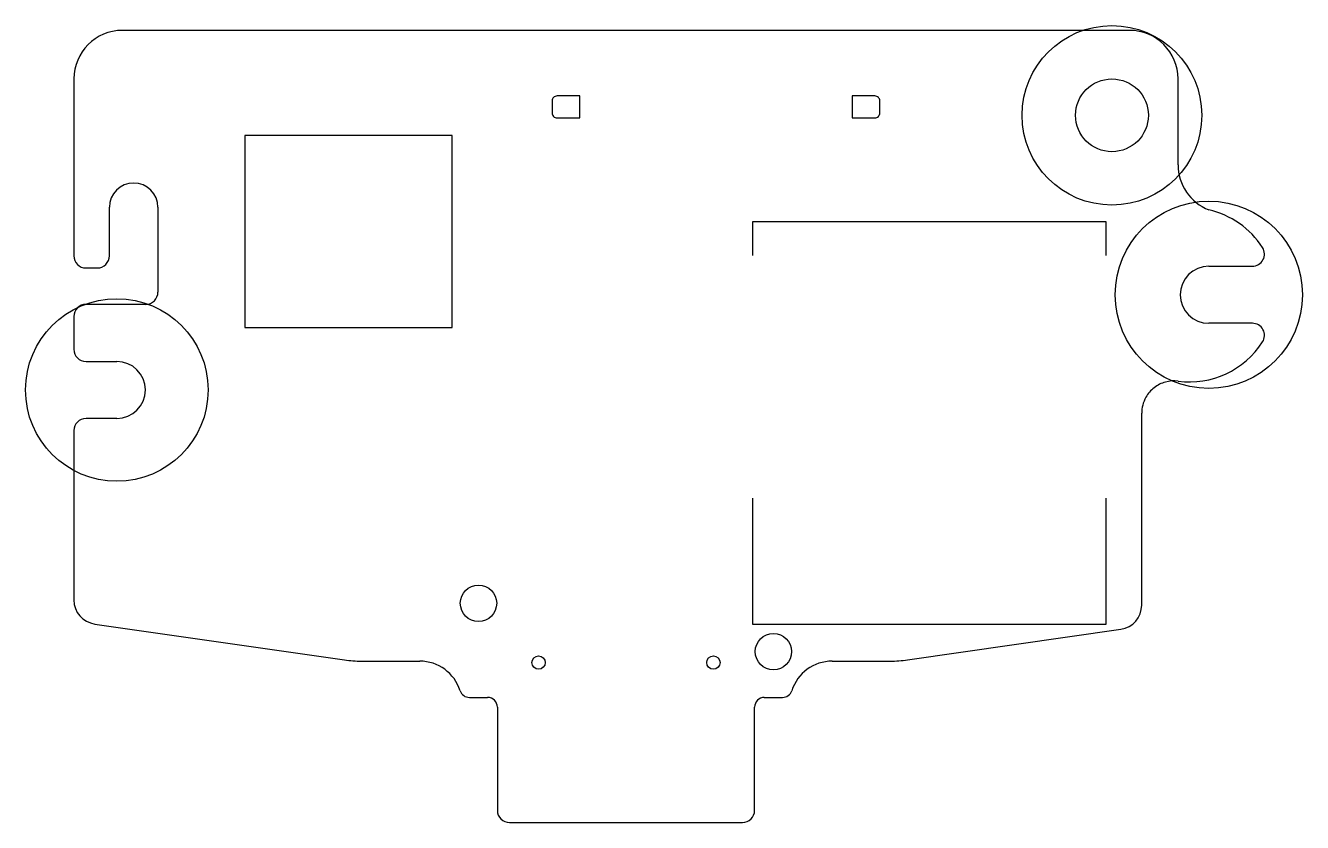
# Model space of a CAD drawing. Header units: millimetres. Extents: x -24.7 to 27.9, y -27.9 to 5.
import ezdxf

# ---------------------------------------------------------------- set-up
doc = ezdxf.new("R2010")
doc.units = ezdxf.units.MM
doc.layers.get('0').update_dxf_attribs({"linetype": 'CONTINUOUS'})

msp = doc.modelspace()

# ---------------------------------------------------------------- linework, layer by layer
for p, q in [((20.75, 4.75), (-20.75, 4.75)), ((-22.75, 2.75), (-22.75, -4.542)), ((22.75, -0.786), (22.75, 2.75)), ((-21.287, -4.542), (-21.287, -2.542)), ((-19.287, -2.542), (-19.287, -6.042)), ((5.224, -3.133), (19.774, -3.133)), ((5.224, -4.533), (5.224, -3.133)), ((19.774, -3.133), (19.774, -4.533)), ((-22.25, -5.042), (-21.787, -5.042)), ((24.017, -4.972), (25.81, -4.972)), ((-19.787, -6.542), (-22.25, -6.542)), ((-22.75, -7.042), (-22.75, -8.396)), ((25.81, -7.322), (24.017, -7.322)), ((-22.25, -8.896), (-20.98, -8.896)), ((21.25, -18.945), (21.25, -11.029)), ((-20.98, -11.246), (-22.25, -11.246)), ((-22.75, -11.746), (-22.75, -18.729)), ((5.224, -19.733), (5.224, -14.533)), ((19.774, -14.533), (19.774, -19.733)), ((-21.892, -19.719), (-11.604, -21.199)), ((19.774, -19.733), (5.224, -19.733)), ((11.604, -21.199), (20.392, -19.935)), ((-10.892, -21.25), (-8.5, -21.25)), ((8.5, -21.25), (10.892, -21.25)), ((-6.452, -22.746), (-5.7, -22.746)), ((-5.3, -23.146), (-5.3, -27.4)), ((5.3, -27.4), (5.3, -23.146)), ((5.7, -22.746), (6.452, -22.746)), ((-4.8, -27.9), (4.8, -27.9))]:
    msp.add_line(p, q)
for points in [[(-2.842, 2.047, 0.414214), (-3.042, 1.847), (-3.042, 1.347, 0.414214), (-2.842, 1.147), (-1.902, 1.147), (-1.902, 2.047)], [(10.458, 1.847, 0.414214), (10.258, 2.047), (9.318, 2.047), (9.318, 1.147), (10.258, 1.147, 0.414214), (10.458, 1.347)]]:
    msp.add_lwpolyline(points, format="xyb", close=True)
msp.add_lwpolyline([(-15.7, -7.499), (-7.162, -7.499), (-7.162, 0.417), (-15.7, 0.417)], close=True)
for centre, radius in [((20.025, 1.25), 3.701), ((20.025, 1.25), 1.5), ((24.017, -6.147), 3.858), ((-20.98, -10.071), 3.762), ((-6.077, -18.866), 0.75), ((6.077, -20.857), 0.75), ((-3.6, -21.31), 0.275), ((3.6, -21.31), 0.275)]:
    msp.add_circle(centre, radius)
for centre, radius, start, end in [((-20.75, 2.75), 2, 90, 180), ((20.75, 2.75), 2, 0, 90), ((24.75, -0.786), 2, 180, 248.5051), ((-20.287, -2.542), 1, 0, 180), ((23.211, -6.147), 3.592, 32.8056, 77.0322), ((25.81, -4.472), 0.5, -90, 32.8056), ((-22.25, -4.542), 0.5, 180, 270), ((-21.787, -4.542), 0.5, -90, 0), ((24.017, -6.147), 1.175, 90, 270), ((-19.787, -6.042), 0.5, -90, 0), ((-22.25, -7.042), 0.5, 90, 180), ((25.81, -7.822), 0.5, -32.8056, 90), ((-22.25, -8.396), 0.5, 180, 270), ((23.211, -6.147), 3.592, 262.6531, 327.1944), ((-20.98, -10.071), 1.175, -90, 90), ((-22.25, -11.746), 0.5, 90, 180), ((-21.75, -18.729), 1, 180, 261.8138), ((20.25, -18.945), 1, -81.8138, 0), ((-10.892, -16.25), 5, 261.8138, 270), ((-8.5, -23), 1.75, 17.7191, 90), ((8.5, -23), 1.75, 90, 162.2809), ((10.892, -16.25), 5, 270, 278.1862), ((-6.452, -22.346), 0.4, 197.7191, 270), ((6.452, -22.346), 0.4, 270, 342.2809), ((-5.7, -23.146), 0.4, 0, 90), ((5.7, -23.146), 0.4, 90, 180), ((-4.8, -27.4), 0.5, 180, 270), ((4.8, -27.4), 0.5, -90, 0)]:
    msp.add_arc(centre, radius, start, end)
msp.add_open_spline([(22.752, -9.709), (22.578, -9.686), (22.401, -9.698), (22.061, -9.791), (21.902, -9.871), (21.627, -10.085), (21.513, -10.216), (21.367, -10.47), (21.321, -10.582), (21.264, -10.807), (21.25, -10.918), (21.25, -11.029)], degree=3, knots=[0, 0, 0, 0, 0.0527003, 0.0527003, 0.1055885, 0.1055885, 0.1572532, 0.1572532, 0.1934461, 0.1934461, 0.2268476, 0.2268476, 0.2268476, 0.2268476])

doc.saveas('drawing.dxf')
